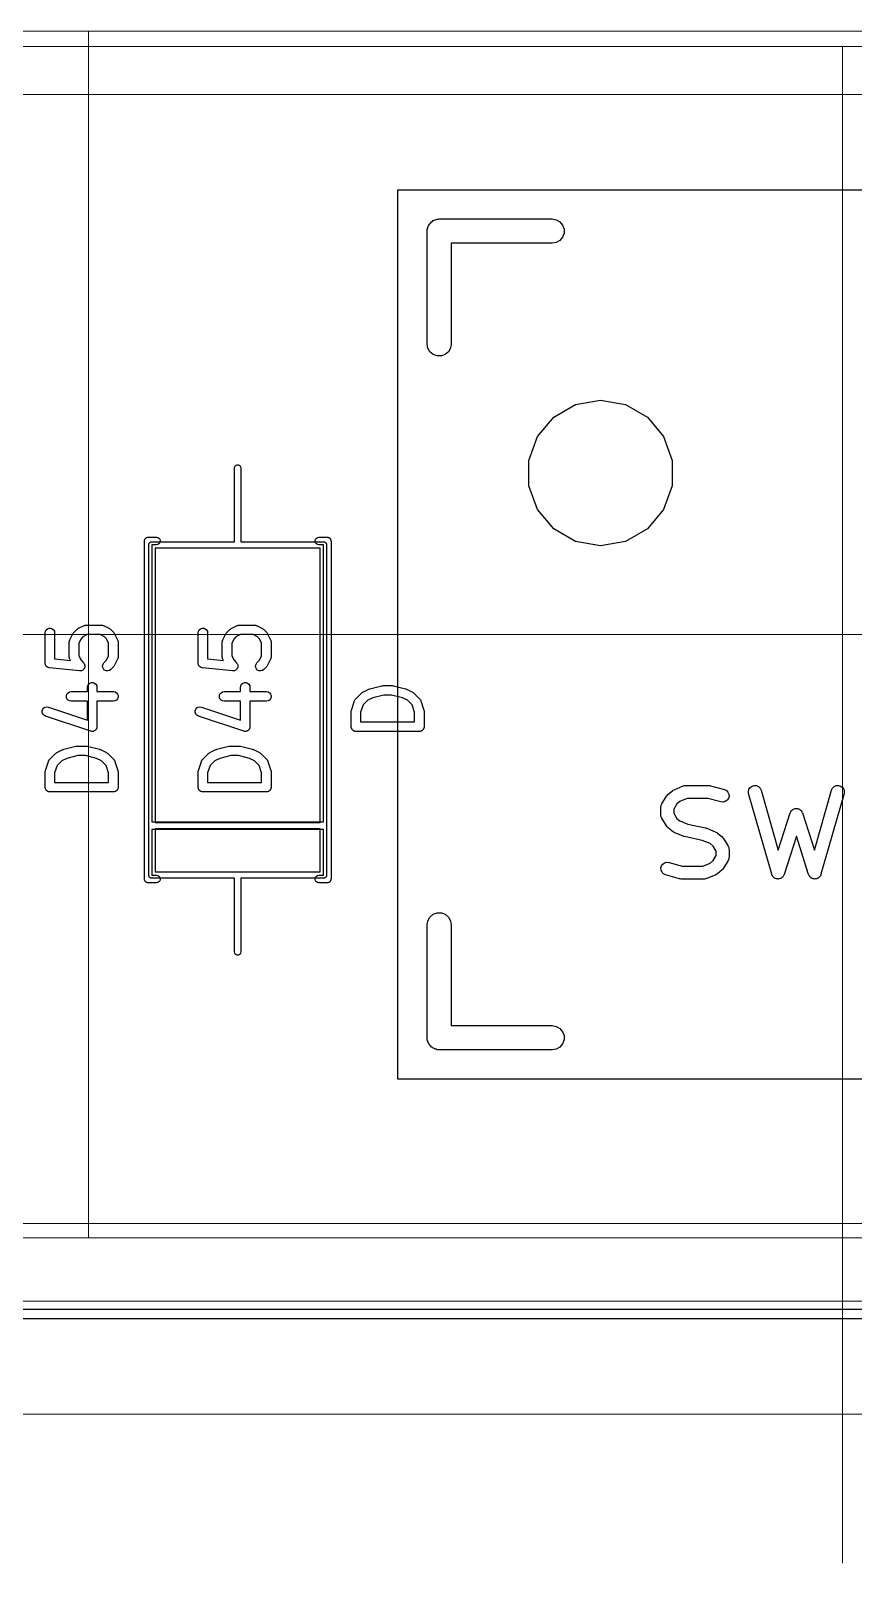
# Model space of a CAD drawing. Header units: millimetres. Extents: x 24 to 200, y 24 to 188.
# Drawn here: x 142.87 to 155.83, y 45.67 to 70.12 of the extents above; entities that cross this region are included whole.
import ezdxf

# ---------------------------------------------------------------- set-up
doc = ezdxf.new("R2010")
doc.units = ezdxf.units.MM
for name, color, linetype in [('1_PCB下', 5, 'Continuous'), ('2_Plate下', 3, 'Continuous'), ('3_SwitchPlate', 6, 'Continuous'), ('4_天板下', 40, 'Continuous'), ('5_左天板', 1, 'Continuous'), ('6_右天板', 230, 'Continuous'), ('7_PCBサンプル', 7, 'Continuous')]:
    doc.layers.add(name, color=color, linetype=linetype)
doc.layers.add('補助線', color=4, linetype='Continuous', lineweight=5, transparency=0.5)

# ---------------------------------------------------------------- blocks, each defined once
blk = doc.blocks.new('hhskb2-F.SilkS')
at = {"layer": '7_PCBサンプル'}
for p, q in [((136.104, -119.57), (136.11, -119.555)), ((136.11, -119.555), (136.121, -119.542)), ((136.121, -119.542), (136.129, -119.528)), ((136.129, -119.528), (136.142, -119.517)), ((136.142, -119.517), (136.153, -119.504)), ((136.153, -119.504), (136.167, -119.496)), ((136.167, -119.496), (136.18, -119.485)), ((136.18, -119.485), (136.195, -119.479)), ((136.195, -119.479), (136.21, -119.471)), ((136.21, -119.471), (136.226, -119.468)), ((136.226, -119.468), (136.242, -119.462)), ((136.242, -119.462), (136.259, -119.462)), ((136.259, -119.462), (136.275, -119.459)), ((136.275, -119.459), (138.053, -119.459)), ((138.053, -119.459), (138.118, -119.471)), ((138.118, -119.471), (138.175, -119.504)), ((138.175, -119.504), (138.218, -119.555)), ((138.218, -119.555), (138.241, -119.617)), ((136.084, -119.65), (136.087, -119.634)), ((136.084, -121.428), (136.084, -119.65)), ((136.087, -119.617), (136.093, -119.601)), ((136.087, -119.634), (136.087, -119.617)), ((136.093, -119.601), (136.096, -119.585)), ((136.096, -119.585), (136.104, -119.57)), ((138.175, -119.796), (138.118, -119.829)), ((138.218, -119.745), (138.175, -119.796)), ((138.241, -119.683), (138.218, -119.745)), ((138.241, -119.617), (138.241, -119.683)), ((138.053, -119.84), (136.465, -119.84)), ((136.465, -119.84), (136.465, -121.428)), ((138.118, -119.829), (138.053, -119.84)), ((136.096, -121.493), (136.084, -121.428)), ((136.129, -121.55), (136.096, -121.493)), ((136.454, -121.493), (136.421, -121.55)), ((136.465, -121.428), (136.454, -121.493)), ((136.18, -121.593), (136.129, -121.55)), ((136.242, -121.616), (136.18, -121.593)), ((136.308, -121.616), (136.242, -121.616)), ((136.37, -121.593), (136.308, -121.616)), ((136.421, -121.55), (136.37, -121.593)), ((138.077, -122.581), (138.423, -122.382)), ((138.423, -122.382), (138.815, -122.313)), ((138.815, -122.313), (139.207, -122.382)), ((139.207, -122.382), (139.553, -122.581)), ((137.821, -122.886), (138.077, -122.581)), ((139.553, -122.581), (139.809, -122.886)), ((137.685, -123.261), (137.821, -122.886)), ((139.809, -122.886), (139.945, -123.261)), ((137.685, -123.659), (137.685, -123.261)), ((139.945, -123.261), (139.945, -123.659)), ((137.821, -124.034), (137.685, -123.659)), ((139.945, -123.659), (139.809, -124.034)), ((138.077, -124.339), (137.821, -124.034)), ((139.809, -124.034), (139.553, -124.339)), ((138.423, -124.538), (138.077, -124.339)), ((139.553, -124.339), (139.207, -124.538)), ((131.63, -124.53), (131.631, -124.525)), ((131.63, -129.85), (131.63, -124.53)), ((131.631, -124.52), (131.633, -124.515)), ((131.631, -124.525), (131.631, -124.52)), ((131.633, -124.515), (131.634, -124.509)), ((131.634, -124.509), (131.636, -124.505)), ((131.636, -124.505), (131.638, -124.5)), ((131.638, -124.5), (131.641, -124.496)), ((131.641, -124.496), (131.644, -124.491)), ((131.644, -124.491), (131.648, -124.488)), ((131.648, -124.488), (131.651, -124.484)), ((131.651, -124.484), (131.656, -124.481)), ((131.656, -124.481), (131.66, -124.478)), ((131.66, -124.478), (131.665, -124.476)), ((131.665, -124.476), (131.669, -124.474)), ((131.669, -124.474), (131.675, -124.473)), ((131.675, -124.473), (131.68, -124.471)), ((131.68, -124.471), (131.685, -124.471)), ((131.685, -124.471), (131.69, -124.47)), ((131.69, -124.47), (131.82, -124.47)), ((131.82, -124.59), (131.75, -124.59)), ((131.75, -124.59), (131.75, -128.95)), ((131.82, -124.47), (131.841, -124.474)), ((131.841, -124.586), (131.82, -124.59)), ((131.841, -124.474), (131.859, -124.484)), ((131.859, -124.576), (131.841, -124.586)), ((131.859, -124.484), (131.872, -124.5)), ((131.872, -124.56), (131.859, -124.576)), ((131.872, -124.5), (131.879, -124.52)), ((131.879, -124.54), (131.872, -124.56)), ((131.879, -124.52), (131.879, -124.54)), ((134.321, -124.52), (134.328, -124.5)), ((134.321, -124.54), (134.321, -124.52)), ((134.328, -124.56), (134.321, -124.54)), ((134.328, -124.5), (134.341, -124.484)), ((134.341, -124.576), (134.328, -124.56)), ((134.341, -124.484), (134.359, -124.474)), ((134.359, -124.586), (134.341, -124.576)), ((134.359, -124.474), (134.38, -124.47)), ((134.38, -124.59), (134.359, -124.586)), ((134.38, -124.47), (134.51, -124.47)), ((134.45, -124.59), (134.38, -124.59)), ((134.45, -128.95), (134.45, -124.59)), ((134.51, -124.47), (134.515, -124.471)), ((134.515, -124.471), (134.52, -124.471)), ((134.52, -124.471), (134.525, -124.473)), ((134.525, -124.473), (134.531, -124.474)), ((134.531, -124.474), (134.535, -124.476)), ((134.535, -124.476), (134.54, -124.478)), ((134.54, -124.478), (134.544, -124.481)), ((134.544, -124.481), (134.549, -124.484)), ((134.549, -124.484), (134.552, -124.488)), ((134.552, -124.488), (134.556, -124.491)), ((134.556, -124.491), (134.559, -124.496)), ((134.559, -124.496), (134.562, -124.5)), ((134.562, -124.5), (134.564, -124.505)), ((134.564, -124.505), (134.566, -124.509)), ((134.566, -124.509), (134.567, -124.515)), ((134.567, -124.515), (134.569, -124.52)), ((134.569, -124.52), (134.569, -124.525)), ((134.569, -124.525), (134.57, -124.53)), ((134.57, -124.53), (134.57, -129.85)), ((138.815, -124.607), (138.423, -124.538)), ((139.207, -124.538), (138.815, -124.607)), ((130.085, -125.928), (130.105, -125.911)), ((130.105, -125.911), (130.129, -125.902)), ((130.129, -125.902), (130.155, -125.902)), ((130.155, -125.902), (130.18, -125.911)), ((130.18, -125.911), (130.2, -125.928)), ((130.566, -125.923), (130.575, -125.916)), ((130.575, -125.916), (130.585, -125.909)), ((130.585, -125.909), (130.68, -125.861)), ((130.68, -125.861), (130.684, -125.86)), ((130.684, -125.86), (130.688, -125.858)), ((130.688, -125.858), (130.697, -125.856)), ((130.697, -125.856), (130.705, -125.854)), ((130.705, -125.854), (130.71, -125.854)), ((130.71, -125.854), (130.714, -125.853)), ((130.714, -125.853), (130.952, -125.853)), ((130.952, -125.853), (130.956, -125.854)), ((130.956, -125.854), (130.96, -125.854)), ((130.96, -125.854), (130.969, -125.856)), ((130.969, -125.856), (130.978, -125.858)), ((130.978, -125.858), (130.981, -125.86)), ((130.981, -125.86), (130.985, -125.861)), ((130.985, -125.861), (131.081, -125.909)), ((131.081, -125.909), (131.09, -125.916)), ((131.09, -125.916), (131.1, -125.923)), ((130.067, -125.976), (130.072, -125.95)), ((130.067, -126.452), (130.067, -125.976)), ((130.072, -125.95), (130.085, -125.928)), ((130.2, -125.928), (130.213, -125.95)), ((130.213, -125.95), (130.217, -125.976)), ((130.217, -125.976), (130.217, -126.384)), ((130.448, -126.119), (130.449, -126.114)), ((130.448, -126.357), (130.448, -126.119)), ((130.449, -126.11), (130.451, -126.102)), ((130.449, -126.114), (130.449, -126.11)), ((130.451, -126.102), (130.453, -126.093)), ((130.453, -126.093), (130.455, -126.089)), ((130.455, -126.089), (130.456, -126.085)), ((130.456, -126.085), (130.504, -125.99)), ((130.504, -125.99), (130.511, -125.98)), ((130.511, -125.98), (130.518, -125.97)), ((130.518, -125.97), (130.566, -125.923)), ((130.633, -126.068), (130.598, -126.136)), ((130.598, -126.136), (130.598, -126.339)), ((130.663, -126.037), (130.633, -126.068)), ((130.732, -126.003), (130.663, -126.037)), ((130.934, -126.003), (130.732, -126.003)), ((131.003, -126.037), (130.934, -126.003)), ((131.033, -126.068), (131.003, -126.037)), ((131.067, -126.136), (131.033, -126.068)), ((131.067, -126.339), (131.067, -126.136)), ((131.1, -125.923), (131.148, -125.97)), ((131.148, -125.97), (131.155, -125.98)), ((131.155, -125.98), (131.162, -125.99)), ((131.162, -125.99), (131.209, -126.085)), ((131.209, -126.085), (131.211, -126.089)), ((131.211, -126.089), (131.213, -126.093)), ((131.213, -126.093), (131.214, -126.102)), ((131.214, -126.102), (131.217, -126.11)), ((131.217, -126.11), (131.217, -126.114)), ((131.217, -126.114), (131.217, -126.119)), ((131.217, -126.119), (131.217, -126.357)), ((130.217, -126.384), (130.466, -126.409)), ((130.449, -126.361), (130.448, -126.357)), ((130.449, -126.365), (130.449, -126.361)), ((130.451, -126.374), (130.449, -126.365)), ((130.453, -126.382), (130.451, -126.374)), ((130.455, -126.386), (130.453, -126.382)), ((130.456, -126.39), (130.455, -126.386)), ((130.466, -126.409), (130.456, -126.39)), ((130.598, -126.339), (130.633, -126.407)), ((131.033, -126.407), (131.067, -126.339)), ((131.209, -126.39), (131.162, -126.485)), ((131.211, -126.386), (131.209, -126.39)), ((131.213, -126.382), (131.211, -126.386)), ((131.214, -126.374), (131.213, -126.382)), ((131.217, -126.365), (131.214, -126.374)), ((131.217, -126.357), (131.217, -126.361)), ((131.217, -126.361), (131.217, -126.365)), ((130.068, -126.455), (130.067, -126.452)), ((130.068, -126.458), (130.068, -126.455)), ((130.07, -126.467), (130.068, -126.458)), ((130.072, -126.478), (130.07, -126.467)), ((130.073, -126.48), (130.072, -126.478)), ((130.074, -126.483), (130.073, -126.48)), ((130.08, -126.491), (130.074, -126.483)), ((130.085, -126.5), (130.08, -126.491)), ((130.087, -126.502), (130.085, -126.5)), ((130.089, -126.504), (130.087, -126.502)), ((130.097, -126.51), (130.089, -126.504)), ((130.105, -126.517), (130.097, -126.51)), ((130.108, -126.518), (130.105, -126.517)), ((130.11, -126.519), (130.108, -126.518)), ((130.12, -126.522), (130.11, -126.519)), ((130.129, -126.526), (130.12, -126.522)), ((130.132, -126.526), (130.129, -126.526)), ((130.135, -126.527), (130.132, -126.526)), ((130.611, -126.574), (130.135, -126.527)), ((130.612, -126.574), (130.611, -126.574)), ((130.624, -126.573), (130.612, -126.574)), ((130.612, -126.574), (130.612, -126.574)), ((130.637, -126.572), (130.624, -126.573)), ((130.633, -126.407), (130.672, -126.446)), ((130.638, -126.572), (130.637, -126.572)), ((130.649, -126.567), (130.638, -126.572)), ((130.638, -126.572), (130.638, -126.572)), ((130.661, -126.561), (130.649, -126.567)), ((130.662, -126.561), (130.661, -126.561)), ((130.661, -126.561), (130.661, -126.561)), ((130.67, -126.552), (130.662, -126.561)), ((130.679, -126.543), (130.67, -126.552)), ((130.672, -126.446), (130.672, -126.447)), ((130.672, -126.447), (130.672, -126.447)), ((130.672, -126.447), (130.679, -126.458)), ((130.679, -126.458), (130.687, -126.468)), ((130.68, -126.543), (130.679, -126.543)), ((130.685, -126.531), (130.68, -126.543)), ((130.68, -126.543), (130.68, -126.543)), ((130.691, -126.52), (130.685, -126.531)), ((130.687, -126.468), (130.687, -126.468)), ((130.687, -126.468), (130.687, -126.469)), ((130.687, -126.469), (130.69, -126.481)), ((130.69, -126.481), (130.693, -126.493)), ((130.692, -126.506), (130.691, -126.519)), ((130.691, -126.519), (130.691, -126.519)), ((130.691, -126.519), (130.691, -126.52)), ((130.693, -126.494), (130.692, -126.506)), ((130.693, -126.493), (130.693, -126.493)), ((130.693, -126.493), (130.693, -126.494)), ((130.972, -126.493), (130.979, -126.468)), ((130.975, -126.519), (130.972, -126.493)), ((130.986, -126.543), (130.975, -126.519)), ((130.979, -126.468), (130.994, -126.446)), ((131.004, -126.561), (130.986, -126.543)), ((130.994, -126.446), (131.033, -126.407)), ((131.028, -126.572), (131.004, -126.561)), ((131.054, -126.574), (131.028, -126.572)), ((131.079, -126.567), (131.054, -126.574)), ((131.1, -126.553), (131.079, -126.567)), ((131.148, -126.505), (131.1, -126.553)), ((131.155, -126.495), (131.148, -126.505)), ((131.162, -126.485), (131.155, -126.495)), ((130.734, -126.833), (130.739, -126.807)), ((130.734, -126.901), (130.734, -126.833)), ((130.739, -126.807), (130.752, -126.785)), ((130.752, -126.785), (130.772, -126.768)), ((130.772, -126.768), (130.796, -126.759)), ((130.796, -126.759), (130.822, -126.759)), ((130.822, -126.759), (130.847, -126.768)), ((130.847, -126.768), (130.867, -126.785)), ((130.867, -126.785), (130.88, -126.807)), ((130.88, -126.807), (130.884, -126.833)), ((130.884, -126.833), (130.884, -126.901)), ((130.067, -127.144), (130.093, -127.139)), ((130.093, -127.139), (130.118, -127.143)), ((130.402, -126.963), (130.411, -126.938)), ((130.402, -126.989), (130.402, -126.963)), ((130.411, -127.013), (130.402, -126.989)), ((130.411, -126.938), (130.428, -126.918)), ((130.428, -127.033), (130.411, -127.013)), ((130.428, -126.918), (130.45, -126.905)), ((130.45, -127.046), (130.428, -127.033)), ((130.45, -126.905), (130.476, -126.901)), ((130.476, -127.051), (130.45, -127.046)), ((130.476, -126.901), (130.734, -126.901)), ((130.734, -127.051), (130.476, -127.051)), ((130.734, -127.348), (130.734, -127.051)), ((130.884, -126.901), (131.142, -126.901)), ((131.142, -127.051), (130.884, -127.051)), ((130.884, -127.051), (130.884, -127.452)), ((131.142, -126.901), (131.168, -126.905)), ((131.168, -127.046), (131.142, -127.051)), ((131.168, -126.905), (131.191, -126.918)), ((131.191, -127.033), (131.168, -127.046)), ((131.191, -126.918), (131.207, -126.938)), ((131.207, -127.013), (131.191, -127.033)), ((131.207, -126.938), (131.216, -126.963)), ((131.216, -126.989), (131.207, -127.013)), ((131.216, -126.963), (131.216, -126.989)), ((130.021, -127.203), (130.029, -127.178)), ((130.021, -127.229), (130.021, -127.203)), ((130.031, -127.253), (130.021, -127.229)), ((130.029, -127.178), (130.045, -127.158)), ((130.048, -127.273), (130.031, -127.253)), ((130.045, -127.158), (130.067, -127.144)), ((130.071, -127.285), (130.048, -127.273)), ((130.785, -127.523), (130.071, -127.285)), ((130.118, -127.143), (130.734, -127.348)), ((130.791, -127.524), (130.785, -127.523)), ((130.796, -127.526), (130.791, -127.524)), ((130.804, -127.526), (130.796, -127.526)), ((130.811, -127.527), (130.804, -127.526)), ((130.817, -127.526), (130.811, -127.527)), ((130.822, -127.526), (130.817, -127.526)), ((130.829, -127.523), (130.822, -127.526)), ((130.837, -127.522), (130.829, -127.523)), ((130.841, -127.519), (130.837, -127.522)), ((130.847, -127.517), (130.841, -127.519)), ((130.852, -127.512), (130.847, -127.517)), ((130.859, -127.508), (130.852, -127.512)), ((130.862, -127.504), (130.859, -127.508)), ((130.867, -127.5), (130.862, -127.504)), ((130.87, -127.494), (130.867, -127.5)), ((130.875, -127.488), (130.87, -127.494)), ((130.877, -127.482), (130.875, -127.488)), ((130.88, -127.478), (130.877, -127.482)), ((130.881, -127.47), (130.88, -127.478)), ((130.883, -127.463), (130.881, -127.47)), ((130.884, -127.452), (130.883, -127.457)), ((130.883, -127.457), (130.883, -127.463)), ((130.232, -127.875), (130.242, -127.868)), ((130.242, -127.868), (130.252, -127.861)), ((130.252, -127.861), (130.347, -127.813)), ((130.347, -127.813), (130.355, -127.811)), ((130.355, -127.811), (130.362, -127.808)), ((130.362, -127.808), (130.553, -127.76)), ((130.553, -127.76), (130.562, -127.759)), ((130.562, -127.759), (130.571, -127.758)), ((130.571, -127.758), (130.714, -127.758)), ((130.714, -127.758), (130.723, -127.759)), ((130.723, -127.759), (130.732, -127.76)), ((130.732, -127.76), (130.922, -127.808)), ((130.922, -127.808), (130.93, -127.811)), ((130.93, -127.811), (130.938, -127.813)), ((130.938, -127.813), (131.033, -127.861)), ((131.033, -127.861), (131.043, -127.868)), ((131.043, -127.868), (131.053, -127.875)), ((130.071, -128.142), (130.119, -128)), ((130.119, -128), (130.121, -127.996)), ((130.121, -127.996), (130.122, -127.992)), ((130.122, -127.992), (130.127, -127.984)), ((130.127, -127.984), (130.131, -127.977)), ((130.131, -127.977), (130.134, -127.974)), ((130.134, -127.974), (130.137, -127.97)), ((130.137, -127.97), (130.232, -127.875)), ((130.256, -128.064), (130.217, -128.178)), ((130.33, -127.99), (130.256, -128.064)), ((130.407, -127.951), (130.33, -127.99)), ((130.58, -127.908), (130.407, -127.951)), ((130.705, -127.908), (130.58, -127.908)), ((130.878, -127.951), (130.705, -127.908)), ((130.955, -127.99), (130.878, -127.951)), ((131.029, -128.064), (130.955, -127.99)), ((131.067, -128.178), (131.029, -128.064)), ((131.053, -127.875), (131.148, -127.97)), ((131.148, -127.97), (131.15, -127.974)), ((131.15, -127.974), (131.154, -127.977)), ((131.154, -127.977), (131.158, -127.984)), ((131.158, -127.984), (131.163, -127.992)), ((131.163, -127.992), (131.164, -127.996)), ((131.164, -127.996), (131.166, -128)), ((131.166, -128), (131.214, -128.142)), ((130.067, -128.166), (130.069, -128.154)), ((130.067, -128.404), (130.067, -128.166)), ((130.069, -128.154), (130.071, -128.142)), ((130.217, -128.178), (130.217, -128.329)), ((130.217, -128.329), (131.067, -128.329)), ((131.067, -128.329), (131.067, -128.178)), ((131.214, -128.142), (131.215, -128.154)), ((131.215, -128.154), (131.217, -128.166)), ((131.217, -128.166), (131.217, -128.404)), ((130.069, -128.411), (130.067, -128.404)), ((130.069, -128.417), (130.069, -128.411)), ((130.071, -128.423), (130.069, -128.417)), ((130.072, -128.43), (130.071, -128.423)), ((130.075, -128.436), (130.072, -128.43)), ((130.077, -128.442), (130.075, -128.436)), ((130.082, -128.447), (130.077, -128.442)), ((130.085, -128.452), (130.082, -128.447)), ((130.09, -128.457), (130.085, -128.452)), ((130.094, -128.462), (130.09, -128.457)), ((130.1, -128.465), (130.094, -128.462)), ((130.105, -128.469), (130.1, -128.465)), ((130.111, -128.471), (130.105, -128.469)), ((130.117, -128.475), (130.111, -128.471)), ((130.123, -128.476), (130.117, -128.475)), ((130.129, -128.478), (130.123, -128.476)), ((130.136, -128.478), (130.129, -128.478)), ((130.142, -128.479), (130.136, -128.478)), ((131.142, -128.479), (130.142, -128.479)), ((131.149, -128.478), (131.142, -128.479)), ((131.155, -128.478), (131.149, -128.478)), ((131.162, -128.476), (131.155, -128.478)), ((131.168, -128.475), (131.162, -128.476)), ((131.174, -128.471), (131.168, -128.475)), ((131.18, -128.469), (131.174, -128.471)), ((131.185, -128.465), (131.18, -128.469)), ((131.191, -128.462), (131.185, -128.465)), ((131.195, -128.457), (131.191, -128.462)), ((131.2, -128.452), (131.195, -128.457)), ((131.203, -128.447), (131.2, -128.452)), ((131.207, -128.442), (131.203, -128.447)), ((131.21, -128.436), (131.207, -128.442)), ((131.213, -128.43), (131.21, -128.436)), ((131.214, -128.423), (131.213, -128.43)), ((131.216, -128.417), (131.214, -128.423)), ((131.217, -128.404), (131.216, -128.411)), ((131.216, -128.411), (131.216, -128.417)), ((139.78, -128.669), (139.853, -128.548)), ((139.853, -128.548), (139.864, -128.535)), ((139.864, -128.535), (139.875, -128.522)), ((139.875, -128.522), (139.947, -128.462)), ((139.947, -128.462), (139.961, -128.454)), ((139.961, -128.454), (139.973, -128.446)), ((139.973, -128.446), (140.118, -128.386)), ((140.178, -128.581), (140.066, -128.628)), ((140.118, -128.386), (140.121, -128.385)), ((140.121, -128.385), (140.123, -128.384)), ((140.123, -128.384), (140.138, -128.381)), ((140.138, -128.381), (140.153, -128.378)), ((140.153, -128.378), (140.155, -128.378)), ((140.155, -128.378), (140.158, -128.378)), ((140.158, -128.378), (140.52, -128.378)), ((140.507, -128.581), (140.178, -128.581)), ((140.711, -128.638), (140.507, -128.581)), ((140.52, -128.378), (140.534, -128.38)), ((140.534, -128.38), (140.548, -128.382)), ((140.548, -128.382), (140.765, -128.442)), ((140.765, -128.442), (140.797, -128.457)), ((140.797, -128.457), (140.822, -128.482)), ((140.83, -128.584), (140.809, -128.612)), ((140.822, -128.482), (140.837, -128.515)), ((140.839, -128.55), (140.83, -128.584)), ((140.837, -128.515), (140.839, -128.55)), ((141.145, -128.472), (141.153, -128.438)), ((141.148, -128.507), (141.145, -128.472)), ((141.511, -129.777), (141.148, -128.507)), ((141.153, -128.438), (141.173, -128.409)), ((141.173, -128.409), (141.202, -128.388)), ((141.202, -128.388), (141.236, -128.378)), ((141.236, -128.378), (141.271, -128.381)), ((141.271, -128.381), (141.303, -128.395)), ((141.303, -128.395), (141.328, -128.42)), ((141.328, -128.42), (141.344, -128.452)), ((141.344, -128.452), (141.615, -129.399)), ((142.184, -129.399), (142.455, -128.452)), ((142.65, -128.507), (142.287, -129.777)), ((142.455, -128.452), (142.47, -128.42)), ((142.47, -128.42), (142.496, -128.395)), ((142.496, -128.395), (142.528, -128.381)), ((142.528, -128.381), (142.563, -128.378)), ((142.563, -128.378), (142.597, -128.388)), ((142.597, -128.388), (142.625, -128.409)), ((142.625, -128.409), (142.645, -128.438)), ((142.645, -128.438), (142.654, -128.472)), ((142.654, -128.472), (142.65, -128.507)), ((139.766, -128.721), (139.767, -128.712)), ((139.766, -128.842), (139.766, -128.721)), ((139.767, -128.852), (139.766, -128.842)), ((139.767, -128.712), (139.768, -128.702)), ((139.768, -128.702), (139.77, -128.695)), ((139.77, -128.695), (139.772, -128.687)), ((139.772, -128.687), (139.777, -128.678)), ((139.777, -128.678), (139.78, -128.669)), ((140.018, -128.668), (139.969, -128.75)), ((139.969, -128.75), (139.969, -128.814)), ((139.969, -128.814), (140.018, -128.896)), ((140.066, -128.628), (140.018, -128.668)), ((140.746, -128.641), (140.711, -128.638)), ((140.78, -128.632), (140.746, -128.641)), ((140.809, -128.612), (140.78, -128.632)), ((141.615, -129.399), (141.803, -128.811)), ((141.803, -128.811), (141.804, -128.808)), ((141.804, -128.808), (141.805, -128.804)), ((141.805, -128.804), (141.813, -128.792)), ((141.813, -128.792), (141.819, -128.78)), ((141.819, -128.78), (141.822, -128.777)), ((141.822, -128.777), (141.824, -128.774)), ((141.824, -128.774), (141.835, -128.766)), ((141.835, -128.766), (141.845, -128.756)), ((141.845, -128.756), (141.849, -128.755)), ((141.849, -128.755), (141.852, -128.752)), ((141.852, -128.752), (141.865, -128.748)), ((141.865, -128.748), (141.878, -128.743)), ((141.878, -128.743), (141.882, -128.743)), ((141.882, -128.743), (141.886, -128.742)), ((141.886, -128.742), (141.899, -128.742)), ((141.899, -128.742), (141.913, -128.742)), ((141.913, -128.742), (141.917, -128.743)), ((141.917, -128.743), (141.921, -128.743)), ((141.921, -128.743), (141.934, -128.748)), ((141.934, -128.748), (141.947, -128.752)), ((141.947, -128.752), (141.95, -128.755)), ((141.95, -128.755), (141.954, -128.756)), ((141.954, -128.756), (141.964, -128.766)), ((141.964, -128.766), (141.974, -128.774)), ((141.974, -128.774), (141.977, -128.777)), ((141.977, -128.777), (141.98, -128.78)), ((141.98, -128.78), (141.986, -128.792)), ((141.986, -128.792), (141.993, -128.804)), ((141.993, -128.804), (141.994, -128.808)), ((141.994, -128.808), (141.996, -128.811)), ((141.996, -128.811), (142.184, -129.399)), ((131.75, -128.95), (134.45, -128.95)), ((134.45, -129.07), (131.75, -129.07)), ((131.75, -129.07), (131.75, -129.79)), ((134.45, -129.79), (134.45, -129.07)), ((139.768, -128.862), (139.767, -128.852)), ((139.77, -128.869), (139.768, -128.862)), ((139.772, -128.877), (139.77, -128.869)), ((139.777, -128.886), (139.772, -128.877)), ((139.78, -128.895), (139.777, -128.886)), ((139.853, -129.016), (139.78, -128.895)), ((139.864, -129.028), (139.853, -129.016)), ((139.875, -129.041), (139.864, -129.028)), ((139.947, -129.102), (139.875, -129.041)), ((140.018, -128.896), (140.066, -128.936)), ((140.066, -128.936), (140.188, -128.987)), ((140.188, -128.987), (140.469, -129.045)), ((140.469, -129.045), (140.478, -129.049)), ((140.478, -129.049), (140.487, -129.051)), ((140.487, -129.051), (140.632, -129.111)), ((139.961, -129.109), (139.947, -129.102)), ((139.973, -129.118), (139.961, -129.109)), ((140.118, -129.178), (139.973, -129.118)), ((140.128, -129.18), (140.118, -129.178)), ((140.137, -129.184), (140.128, -129.18)), ((140.418, -129.242), (140.137, -129.184)), ((140.54, -129.293), (140.418, -129.242)), ((140.587, -129.333), (140.54, -129.293)), ((140.637, -129.415), (140.587, -129.333)), ((140.632, -129.111), (140.645, -129.12)), ((140.645, -129.12), (140.658, -129.127)), ((140.658, -129.127), (140.731, -129.188)), ((140.731, -129.188), (140.742, -129.201)), ((140.742, -129.201), (140.753, -129.213)), ((140.753, -129.213), (140.825, -129.334)), ((140.825, -129.334), (140.829, -129.343)), ((141.899, -129.176), (141.706, -129.78)), ((142.093, -129.78), (141.899, -129.176)), ((140.54, -129.601), (140.587, -129.562)), ((140.587, -129.562), (140.637, -129.479)), ((140.637, -129.479), (140.637, -129.415)), ((140.825, -129.56), (140.753, -129.681)), ((140.829, -129.551), (140.825, -129.56)), ((140.829, -129.343), (140.834, -129.352)), ((140.834, -129.542), (140.829, -129.551)), ((140.834, -129.352), (140.835, -129.36)), ((140.835, -129.534), (140.834, -129.542)), ((140.835, -129.36), (140.838, -129.367)), ((140.838, -129.527), (140.835, -129.534)), ((140.838, -129.367), (140.838, -129.377)), ((140.838, -129.377), (140.84, -129.387)), ((140.84, -129.508), (140.838, -129.517)), ((140.838, -129.517), (140.838, -129.527)), ((140.84, -129.387), (140.84, -129.508)), ((131.75, -129.79), (131.82, -129.79)), ((131.82, -129.79), (131.841, -129.794)), ((131.841, -129.794), (131.859, -129.804)), ((131.859, -129.804), (131.872, -129.82)), ((131.872, -129.82), (131.879, -129.84)), ((134.321, -129.84), (134.328, -129.82)), ((134.328, -129.82), (134.341, -129.804)), ((134.341, -129.804), (134.359, -129.794)), ((134.359, -129.794), (134.38, -129.79)), ((134.38, -129.79), (134.45, -129.79)), ((139.766, -129.679), (139.776, -129.645)), ((139.769, -129.714), (139.766, -129.679)), ((139.784, -129.747), (139.769, -129.714)), ((139.776, -129.645), (139.796, -129.617)), ((139.808, -129.772), (139.784, -129.747)), ((139.796, -129.617), (139.825, -129.597)), ((139.84, -129.787), (139.808, -129.772)), ((139.825, -129.597), (139.859, -129.588)), ((140.058, -129.847), (139.84, -129.787)), ((139.859, -129.588), (139.894, -129.591)), ((139.894, -129.591), (140.099, -129.648)), ((140.099, -129.648), (140.428, -129.648)), ((140.428, -129.648), (140.54, -129.601)), ((140.632, -129.783), (140.487, -129.843)), ((140.645, -129.775), (140.632, -129.783)), ((140.658, -129.767), (140.645, -129.775)), ((140.731, -129.707), (140.658, -129.767)), ((140.742, -129.694), (140.731, -129.707)), ((140.753, -129.681), (140.742, -129.694)), ((141.514, -129.783), (141.511, -129.777)), ((141.515, -129.788), (141.514, -129.783)), ((141.521, -129.798), (141.515, -129.788)), ((141.527, -129.809), (141.521, -129.798)), ((141.531, -129.813), (141.527, -129.809)), ((141.534, -129.818), (141.531, -129.813)), ((141.543, -129.825), (141.534, -129.818)), ((141.552, -129.834), (141.543, -129.825)), ((141.672, -129.827), (141.663, -129.835)), ((141.682, -129.82), (141.672, -129.827)), ((141.685, -129.816), (141.682, -129.82)), ((141.689, -129.812), (141.685, -129.816)), ((141.695, -129.801), (141.689, -129.812)), ((141.702, -129.791), (141.695, -129.801)), ((141.703, -129.785), (141.702, -129.791)), ((141.706, -129.78), (141.703, -129.785)), ((142.095, -129.785), (142.093, -129.78)), ((142.097, -129.791), (142.095, -129.785)), ((142.104, -129.801), (142.097, -129.791)), ((142.109, -129.812), (142.104, -129.801)), ((142.113, -129.816), (142.109, -129.812)), ((142.117, -129.82), (142.113, -129.816)), ((142.126, -129.827), (142.117, -129.82)), ((142.135, -129.835), (142.126, -129.827)), ((142.255, -129.825), (142.246, -129.834)), ((142.265, -129.818), (142.255, -129.825)), ((142.268, -129.813), (142.265, -129.818)), ((142.272, -129.809), (142.268, -129.813)), ((142.277, -129.798), (142.272, -129.809)), ((142.284, -129.788), (142.277, -129.798)), ((142.285, -129.783), (142.284, -129.788)), ((142.287, -129.777), (142.285, -129.783)), ((131.631, -129.855), (131.63, -129.85)), ((131.631, -129.86), (131.631, -129.855)), ((131.633, -129.865), (131.631, -129.86)), ((131.634, -129.871), (131.633, -129.865)), ((131.636, -129.875), (131.634, -129.871)), ((131.638, -129.88), (131.636, -129.875)), ((131.641, -129.884), (131.638, -129.88)), ((131.644, -129.889), (131.641, -129.884)), ((131.648, -129.892), (131.644, -129.889)), ((131.651, -129.896), (131.648, -129.892)), ((131.656, -129.899), (131.651, -129.896)), ((131.66, -129.902), (131.656, -129.899)), ((131.665, -129.904), (131.66, -129.902)), ((131.669, -129.906), (131.665, -129.904)), ((131.675, -129.907), (131.669, -129.906)), ((131.68, -129.909), (131.675, -129.907)), ((131.685, -129.909), (131.68, -129.909)), ((131.69, -129.91), (131.685, -129.909)), ((131.82, -129.91), (131.69, -129.91)), ((131.841, -129.906), (131.82, -129.91)), ((131.859, -129.896), (131.841, -129.906)), ((131.872, -129.88), (131.859, -129.896)), ((131.879, -129.86), (131.872, -129.88)), ((131.879, -129.84), (131.879, -129.86)), ((134.321, -129.86), (134.321, -129.84)), ((134.328, -129.88), (134.321, -129.86)), ((134.341, -129.896), (134.328, -129.88)), ((134.359, -129.906), (134.341, -129.896)), ((134.38, -129.91), (134.359, -129.906)), ((134.51, -129.91), (134.38, -129.91)), ((134.515, -129.909), (134.51, -129.91)), ((134.52, -129.909), (134.515, -129.909)), ((134.525, -129.907), (134.52, -129.909)), ((134.531, -129.906), (134.525, -129.907)), ((134.535, -129.904), (134.531, -129.906)), ((134.54, -129.902), (134.535, -129.904)), ((134.544, -129.899), (134.54, -129.902)), ((134.549, -129.896), (134.544, -129.899)), ((134.552, -129.892), (134.549, -129.896)), ((134.556, -129.889), (134.552, -129.892)), ((134.559, -129.884), (134.556, -129.889)), ((134.562, -129.88), (134.559, -129.884)), ((134.564, -129.875), (134.562, -129.88)), ((134.566, -129.871), (134.564, -129.875)), ((134.567, -129.865), (134.566, -129.871)), ((134.569, -129.86), (134.567, -129.865)), ((134.57, -129.85), (134.569, -129.855)), ((134.569, -129.855), (134.569, -129.86)), ((140.071, -129.849), (140.058, -129.847)), ((140.085, -129.851), (140.071, -129.849)), ((140.448, -129.851), (140.085, -129.851)), ((140.45, -129.851), (140.448, -129.851)), ((140.453, -129.851), (140.45, -129.851)), ((140.467, -129.848), (140.453, -129.851)), ((140.483, -129.845), (140.467, -129.848)), ((140.485, -129.844), (140.483, -129.845)), ((140.487, -129.843), (140.485, -129.844)), ((141.557, -129.836), (141.552, -129.834)), ((141.562, -129.839), (141.557, -129.836)), ((141.573, -129.843), (141.562, -129.839)), ((141.584, -129.848), (141.573, -129.843)), ((141.59, -129.848), (141.584, -129.848)), ((141.595, -129.85), (141.59, -129.848)), ((141.607, -129.85), (141.595, -129.85)), ((141.62, -129.851), (141.607, -129.85)), ((141.625, -129.849), (141.62, -129.851)), ((141.631, -129.849), (141.625, -129.849)), ((141.642, -129.844), (141.631, -129.849)), ((141.653, -129.841), (141.642, -129.844)), ((141.658, -129.838), (141.653, -129.841)), ((141.663, -129.835), (141.658, -129.838)), ((142.141, -129.838), (142.135, -129.835)), ((142.145, -129.841), (142.141, -129.838)), ((142.157, -129.844), (142.145, -129.841)), ((142.168, -129.849), (142.157, -129.844)), ((142.174, -129.849), (142.168, -129.849)), ((142.179, -129.851), (142.174, -129.849)), ((142.191, -129.85), (142.179, -129.851)), ((142.203, -129.85), (142.191, -129.85)), ((142.209, -129.848), (142.203, -129.85)), ((142.214, -129.848), (142.209, -129.848)), ((142.225, -129.843), (142.214, -129.848)), ((142.237, -129.839), (142.225, -129.843)), ((142.241, -129.836), (142.237, -129.839)), ((142.246, -129.834), (142.241, -129.836)), ((136.084, -130.572), (136.096, -130.507)), ((136.096, -130.507), (136.129, -130.45)), ((136.129, -130.45), (136.18, -130.407)), ((136.18, -130.407), (136.242, -130.384)), ((136.242, -130.384), (136.308, -130.384)), ((136.308, -130.384), (136.37, -130.407)), ((136.37, -130.407), (136.421, -130.45)), ((136.421, -130.45), (136.454, -130.507)), ((136.454, -130.507), (136.465, -130.572)), ((136.084, -132.35), (136.084, -130.572)), ((136.465, -130.572), (136.465, -132.159)), ((136.465, -132.159), (138.053, -132.159)), ((138.053, -132.159), (138.118, -132.171)), ((138.118, -132.171), (138.175, -132.204)), ((138.175, -132.204), (138.218, -132.255)), ((138.218, -132.255), (138.241, -132.317)), ((136.087, -132.366), (136.084, -132.35)), ((136.087, -132.383), (136.087, -132.366)), ((136.093, -132.399), (136.087, -132.383)), ((136.096, -132.415), (136.093, -132.399)), ((136.104, -132.43), (136.096, -132.415)), ((136.11, -132.445), (136.104, -132.43)), ((136.121, -132.458), (136.11, -132.445)), ((136.129, -132.472), (136.121, -132.458)), ((136.142, -132.483), (136.129, -132.472)), ((136.153, -132.496), (136.142, -132.483)), ((136.167, -132.504), (136.153, -132.496)), ((136.18, -132.515), (136.167, -132.504)), ((136.195, -132.521), (136.18, -132.515)), ((138.175, -132.496), (138.118, -132.529)), ((138.218, -132.445), (138.175, -132.496)), ((138.241, -132.383), (138.218, -132.445)), ((138.241, -132.317), (138.241, -132.383)), ((136.21, -132.529), (136.195, -132.521)), ((136.226, -132.532), (136.21, -132.529)), ((136.242, -132.538), (136.226, -132.532)), ((136.259, -132.538), (136.242, -132.538)), ((136.275, -132.54), (136.259, -132.538)), ((138.053, -132.54), (136.275, -132.54)), ((138.118, -132.529), (138.053, -132.54))]:
    blk.add_line(p, q, dxfattribs=at)
blk = doc.blocks.new('hhskb2-Edge.Cuts')
at = {"layer": '7_PCBサンプル'}
for p, q in [((36.975, -136.625), (156.025, -136.625)), ((156.1, -136.775), (36.9, -136.775))]:
    blk.add_line(p, q, dxfattribs=at)
blk = doc.blocks.new('hhskb2-F.Fab')
at = {"layer": '7_PCBサンプル'}
for p, q in [((133.05, -123.38), (133.053, -123.363)), ((133.05, -124.54), (133.05, -123.38)), ((133.053, -123.363), (133.062, -123.348)), ((133.062, -123.348), (133.075, -123.337)), ((133.075, -123.337), (133.091, -123.331)), ((133.091, -123.331), (133.109, -123.331)), ((133.109, -123.331), (133.125, -123.337)), ((133.125, -123.337), (133.138, -123.348)), ((133.138, -123.348), (133.147, -123.363)), ((133.147, -123.363), (133.15, -123.38)), ((133.15, -123.38), (133.15, -124.54)), ((131.7, -124.59), (131.701, -124.586)), ((131.7, -129.79), (131.7, -124.59)), ((131.701, -124.581), (131.702, -124.577)), ((131.701, -124.586), (131.701, -124.581)), ((131.702, -124.577), (131.703, -124.573)), ((131.703, -124.573), (131.705, -124.569)), ((131.705, -124.569), (131.707, -124.565)), ((131.707, -124.565), (131.71, -124.562)), ((131.71, -124.562), (131.712, -124.558)), ((131.712, -124.558), (131.715, -124.555)), ((131.715, -124.555), (131.718, -124.552)), ((131.718, -124.552), (131.722, -124.55)), ((131.722, -124.55), (131.725, -124.547)), ((131.725, -124.547), (131.729, -124.545)), ((131.729, -124.545), (131.733, -124.543)), ((131.733, -124.543), (131.737, -124.542)), ((131.737, -124.542), (131.741, -124.541)), ((131.741, -124.541), (131.746, -124.541)), ((131.746, -124.541), (131.75, -124.54)), ((131.75, -124.54), (133.05, -124.54)), ((131.8, -124.64), (131.8, -128.96)), ((134.4, -124.64), (131.8, -124.64)), ((133.15, -124.54), (134.45, -124.54)), ((134.4, -128.96), (134.4, -124.64)), ((134.45, -124.54), (134.454, -124.541)), ((134.454, -124.541), (134.459, -124.541)), ((134.459, -124.541), (134.463, -124.542)), ((134.463, -124.542), (134.467, -124.543)), ((134.467, -124.543), (134.471, -124.545)), ((134.471, -124.545), (134.475, -124.547)), ((134.475, -124.547), (134.478, -124.55)), ((134.478, -124.55), (134.482, -124.552)), ((134.482, -124.552), (134.485, -124.555)), ((134.485, -124.555), (134.488, -124.558)), ((134.488, -124.558), (134.49, -124.562)), ((134.49, -124.562), (134.493, -124.565)), ((134.493, -124.565), (134.495, -124.569)), ((134.495, -124.569), (134.497, -124.573)), ((134.497, -124.573), (134.498, -124.577)), ((134.498, -124.577), (134.499, -124.581)), ((134.499, -124.581), (134.499, -124.586)), ((134.499, -124.586), (134.5, -124.59)), ((134.5, -124.59), (134.5, -129.79)), ((132.495, -125.928), (132.515, -125.911)), ((132.515, -125.911), (132.539, -125.902)), ((132.539, -125.902), (132.565, -125.902)), ((132.565, -125.902), (132.59, -125.911)), ((132.59, -125.911), (132.61, -125.928)), ((132.976, -125.923), (132.985, -125.916)), ((132.985, -125.916), (132.995, -125.909)), ((132.995, -125.909), (133.09, -125.861)), ((133.09, -125.861), (133.094, -125.86)), ((133.094, -125.86), (133.098, -125.858)), ((133.098, -125.858), (133.107, -125.856)), ((133.107, -125.856), (133.115, -125.854)), ((133.115, -125.854), (133.12, -125.854)), ((133.12, -125.854), (133.124, -125.853)), ((133.124, -125.853), (133.362, -125.853)), ((133.362, -125.853), (133.366, -125.854)), ((133.366, -125.854), (133.37, -125.854)), ((133.37, -125.854), (133.379, -125.856)), ((133.379, -125.856), (133.388, -125.858)), ((133.388, -125.858), (133.391, -125.86)), ((133.391, -125.86), (133.395, -125.861)), ((133.395, -125.861), (133.491, -125.909)), ((133.491, -125.909), (133.5, -125.916)), ((133.5, -125.916), (133.51, -125.923)), ((132.477, -125.976), (132.482, -125.95)), ((132.477, -126.452), (132.477, -125.976)), ((132.482, -125.95), (132.495, -125.928)), ((132.61, -125.928), (132.623, -125.95)), ((132.623, -125.95), (132.627, -125.976)), ((132.627, -125.976), (132.627, -126.384)), ((132.858, -126.119), (132.859, -126.114)), ((132.858, -126.357), (132.858, -126.119)), ((132.859, -126.11), (132.861, -126.102)), ((132.859, -126.114), (132.859, -126.11)), ((132.861, -126.102), (132.863, -126.093)), ((132.863, -126.093), (132.865, -126.089)), ((132.865, -126.089), (132.866, -126.085)), ((132.866, -126.085), (132.914, -125.99)), ((132.914, -125.99), (132.921, -125.98)), ((132.921, -125.98), (132.928, -125.97)), ((132.928, -125.97), (132.976, -125.923)), ((133.043, -126.068), (133.008, -126.136)), ((133.008, -126.136), (133.008, -126.339)), ((133.073, -126.037), (133.043, -126.068)), ((133.142, -126.003), (133.073, -126.037)), ((133.344, -126.003), (133.142, -126.003)), ((133.413, -126.037), (133.344, -126.003)), ((133.443, -126.068), (133.413, -126.037)), ((133.477, -126.136), (133.443, -126.068)), ((133.477, -126.339), (133.477, -126.136)), ((133.51, -125.923), (133.558, -125.97)), ((133.558, -125.97), (133.565, -125.98)), ((133.565, -125.98), (133.572, -125.99)), ((133.572, -125.99), (133.619, -126.085)), ((133.619, -126.085), (133.621, -126.089)), ((133.621, -126.089), (133.623, -126.093)), ((133.623, -126.093), (133.624, -126.102)), ((133.624, -126.102), (133.627, -126.11)), ((133.627, -126.11), (133.627, -126.114)), ((133.627, -126.114), (133.627, -126.119)), ((133.627, -126.119), (133.627, -126.357)), ((132.627, -126.384), (132.876, -126.409)), ((132.859, -126.361), (132.858, -126.357)), ((132.859, -126.365), (132.859, -126.361)), ((132.861, -126.374), (132.859, -126.365)), ((132.863, -126.382), (132.861, -126.374)), ((132.865, -126.386), (132.863, -126.382)), ((132.866, -126.39), (132.865, -126.386)), ((132.876, -126.409), (132.866, -126.39)), ((133.008, -126.339), (133.043, -126.407)), ((133.443, -126.407), (133.477, -126.339)), ((133.619, -126.39), (133.572, -126.485)), ((133.621, -126.386), (133.619, -126.39)), ((133.623, -126.382), (133.621, -126.386)), ((133.624, -126.374), (133.623, -126.382)), ((133.627, -126.365), (133.624, -126.374)), ((133.627, -126.357), (133.627, -126.361)), ((133.627, -126.361), (133.627, -126.365)), ((132.478, -126.455), (132.477, -126.452)), ((132.478, -126.458), (132.478, -126.455)), ((132.48, -126.467), (132.478, -126.458)), ((132.482, -126.478), (132.48, -126.467)), ((132.483, -126.48), (132.482, -126.478)), ((132.484, -126.483), (132.483, -126.48)), ((132.49, -126.491), (132.484, -126.483)), ((132.495, -126.5), (132.49, -126.491)), ((132.497, -126.502), (132.495, -126.5)), ((132.499, -126.504), (132.497, -126.502)), ((132.507, -126.51), (132.499, -126.504)), ((132.515, -126.517), (132.507, -126.51)), ((132.518, -126.518), (132.515, -126.517)), ((132.52, -126.519), (132.518, -126.518)), ((132.53, -126.522), (132.52, -126.519)), ((132.539, -126.526), (132.53, -126.522)), ((132.542, -126.526), (132.539, -126.526)), ((132.545, -126.527), (132.542, -126.526)), ((133.021, -126.574), (132.545, -126.527)), ((133.022, -126.574), (133.021, -126.574)), ((133.034, -126.573), (133.022, -126.574)), ((133.022, -126.574), (133.022, -126.574)), ((133.047, -126.572), (133.034, -126.573)), ((133.043, -126.407), (133.082, -126.446)), ((133.048, -126.572), (133.047, -126.572)), ((133.059, -126.567), (133.048, -126.572)), ((133.048, -126.572), (133.048, -126.572)), ((133.071, -126.561), (133.059, -126.567)), ((133.072, -126.561), (133.071, -126.561)), ((133.071, -126.561), (133.071, -126.561)), ((133.08, -126.552), (133.072, -126.561)), ((133.089, -126.543), (133.08, -126.552)), ((133.082, -126.446), (133.082, -126.447)), ((133.082, -126.447), (133.082, -126.447)), ((133.082, -126.447), (133.089, -126.458)), ((133.089, -126.458), (133.097, -126.468)), ((133.09, -126.543), (133.089, -126.543)), ((133.095, -126.531), (133.09, -126.543)), ((133.09, -126.543), (133.09, -126.543)), ((133.101, -126.52), (133.095, -126.531)), ((133.097, -126.468), (133.097, -126.468)), ((133.097, -126.468), (133.097, -126.469)), ((133.097, -126.469), (133.1, -126.481)), ((133.1, -126.481), (133.103, -126.493)), ((133.102, -126.506), (133.101, -126.519)), ((133.101, -126.519), (133.101, -126.519)), ((133.101, -126.519), (133.101, -126.52)), ((133.103, -126.494), (133.102, -126.506)), ((133.103, -126.493), (133.103, -126.493)), ((133.103, -126.493), (133.103, -126.494)), ((133.382, -126.493), (133.389, -126.468)), ((133.385, -126.519), (133.382, -126.493)), ((133.396, -126.543), (133.385, -126.519)), ((133.389, -126.468), (133.404, -126.446)), ((133.414, -126.561), (133.396, -126.543)), ((133.404, -126.446), (133.443, -126.407)), ((133.438, -126.572), (133.414, -126.561)), ((133.464, -126.574), (133.438, -126.572)), ((133.489, -126.567), (133.464, -126.574)), ((133.51, -126.553), (133.489, -126.567)), ((133.558, -126.505), (133.51, -126.553)), ((133.565, -126.495), (133.558, -126.505)), ((133.572, -126.485), (133.565, -126.495)), ((133.144, -126.833), (133.149, -126.807)), ((133.144, -126.901), (133.144, -126.833)), ((133.149, -126.807), (133.162, -126.785)), ((133.162, -126.785), (133.182, -126.768)), ((133.182, -126.768), (133.206, -126.759)), ((133.206, -126.759), (133.232, -126.759)), ((133.232, -126.759), (133.257, -126.768)), ((133.257, -126.768), (133.277, -126.785)), ((133.277, -126.785), (133.29, -126.807)), ((133.29, -126.807), (133.294, -126.833)), ((133.294, -126.833), (133.294, -126.901)), ((135.072, -126.909), (135.167, -126.861)), ((135.167, -126.861), (135.175, -126.859)), ((135.175, -126.859), (135.182, -126.855)), ((135.182, -126.855), (135.373, -126.808)), ((135.373, -126.808), (135.382, -126.807)), ((135.382, -126.807), (135.391, -126.805)), ((135.391, -126.805), (135.534, -126.805)), ((135.534, -126.805), (135.543, -126.807)), ((135.543, -126.807), (135.552, -126.808)), ((135.552, -126.808), (135.742, -126.855)), ((135.742, -126.855), (135.75, -126.859)), ((135.75, -126.859), (135.758, -126.861)), ((135.758, -126.861), (135.853, -126.909)), ((132.477, -127.144), (132.503, -127.139)), ((132.503, -127.139), (132.528, -127.143)), ((132.812, -126.963), (132.821, -126.938)), ((132.812, -126.989), (132.812, -126.963)), ((132.821, -127.013), (132.812, -126.989)), ((132.821, -126.938), (132.838, -126.918)), ((132.838, -127.033), (132.821, -127.013)), ((132.838, -126.918), (132.86, -126.905)), ((132.86, -127.046), (132.838, -127.033)), ((132.86, -126.905), (132.886, -126.901)), ((132.886, -127.051), (132.86, -127.046)), ((132.886, -126.901), (133.144, -126.901)), ((133.144, -127.051), (132.886, -127.051)), ((133.144, -127.348), (133.144, -127.051)), ((133.294, -126.901), (133.552, -126.901)), ((133.552, -127.051), (133.294, -127.051)), ((133.294, -127.051), (133.294, -127.452)), ((133.552, -126.901), (133.578, -126.905)), ((133.578, -127.046), (133.552, -127.051)), ((133.578, -126.905), (133.601, -126.918)), ((133.601, -127.033), (133.578, -127.046)), ((133.601, -126.918), (133.617, -126.938)), ((133.617, -127.013), (133.601, -127.033)), ((133.617, -126.938), (133.626, -126.963)), ((133.626, -126.989), (133.617, -127.013)), ((133.626, -126.963), (133.626, -126.989)), ((134.891, -127.19), (134.939, -127.047)), ((134.939, -127.047), (134.941, -127.043)), ((134.941, -127.043), (134.942, -127.039)), ((134.942, -127.039), (134.947, -127.032)), ((134.947, -127.032), (134.951, -127.024)), ((134.951, -127.024), (134.954, -127.021)), ((134.954, -127.021), (134.957, -127.018)), ((134.957, -127.018), (135.052, -126.923)), ((135.076, -127.111), (135.037, -127.226)), ((135.052, -126.923), (135.062, -126.916)), ((135.062, -126.916), (135.072, -126.909)), ((135.15, -127.037), (135.076, -127.111)), ((135.227, -126.999), (135.15, -127.037)), ((135.4, -126.955), (135.227, -126.999)), ((135.525, -126.955), (135.4, -126.955)), ((135.698, -126.999), (135.525, -126.955)), ((135.775, -127.037), (135.698, -126.999)), ((135.849, -127.111), (135.775, -127.037)), ((135.887, -127.226), (135.849, -127.111)), ((135.853, -126.909), (135.863, -126.916)), ((135.863, -126.916), (135.873, -126.923)), ((135.873, -126.923), (135.968, -127.018)), ((135.968, -127.018), (135.97, -127.021)), ((135.97, -127.021), (135.974, -127.024)), ((135.974, -127.024), (135.978, -127.032)), ((135.978, -127.032), (135.983, -127.039)), ((135.983, -127.039), (135.984, -127.043)), ((135.984, -127.043), (135.986, -127.047)), ((135.986, -127.047), (136.034, -127.19)), ((132.431, -127.203), (132.439, -127.178)), ((132.431, -127.229), (132.431, -127.203)), ((132.441, -127.253), (132.431, -127.229)), ((132.439, -127.178), (132.455, -127.158)), ((132.458, -127.273), (132.441, -127.253)), ((132.455, -127.158), (132.477, -127.144)), ((132.481, -127.285), (132.458, -127.273)), ((133.195, -127.523), (132.481, -127.285)), ((132.528, -127.143), (133.144, -127.348)), ((134.887, -127.214), (134.889, -127.202)), ((134.887, -127.452), (134.887, -127.214)), ((134.889, -127.202), (134.891, -127.19)), ((135.037, -127.226), (135.037, -127.377)), ((135.037, -127.377), (135.887, -127.377)), ((135.887, -127.377), (135.887, -127.226)), ((136.034, -127.19), (136.035, -127.202)), ((136.035, -127.202), (136.037, -127.214)), ((136.037, -127.214), (136.037, -127.452)), ((133.201, -127.524), (133.195, -127.523)), ((133.206, -127.526), (133.201, -127.524)), ((133.214, -127.526), (133.206, -127.526)), ((133.221, -127.527), (133.214, -127.526)), ((133.227, -127.526), (133.221, -127.527)), ((133.232, -127.526), (133.227, -127.526)), ((133.239, -127.523), (133.232, -127.526)), ((133.247, -127.522), (133.239, -127.523)), ((133.251, -127.519), (133.247, -127.522)), ((133.257, -127.517), (133.251, -127.519)), ((133.262, -127.512), (133.257, -127.517)), ((133.269, -127.508), (133.262, -127.512)), ((133.272, -127.504), (133.269, -127.508)), ((133.277, -127.5), (133.272, -127.504)), ((133.28, -127.494), (133.277, -127.5)), ((133.285, -127.488), (133.28, -127.494)), ((133.287, -127.482), (133.285, -127.488)), ((133.29, -127.478), (133.287, -127.482)), ((133.291, -127.47), (133.29, -127.478)), ((133.293, -127.463), (133.291, -127.47)), ((133.294, -127.452), (133.293, -127.457)), ((133.293, -127.457), (133.293, -127.463)), ((134.889, -127.458), (134.887, -127.452)), ((134.889, -127.465), (134.889, -127.458)), ((134.891, -127.471), (134.889, -127.465)), ((134.892, -127.478), (134.891, -127.471)), ((134.895, -127.483), (134.892, -127.478)), ((134.897, -127.489), (134.895, -127.483)), ((134.902, -127.494), (134.897, -127.489)), ((134.905, -127.5), (134.902, -127.494)), ((134.91, -127.504), (134.905, -127.5)), ((134.914, -127.509), (134.91, -127.504)), ((134.92, -127.513), (134.914, -127.509)), ((134.925, -127.517), (134.92, -127.513)), ((134.931, -127.519), (134.925, -127.517)), ((134.937, -127.522), (134.931, -127.519)), ((134.943, -127.524), (134.937, -127.522)), ((134.949, -127.526), (134.943, -127.524)), ((134.956, -127.526), (134.949, -127.526)), ((134.962, -127.527), (134.956, -127.526)), ((135.962, -127.527), (134.962, -127.527)), ((135.969, -127.526), (135.962, -127.527)), ((135.975, -127.526), (135.969, -127.526)), ((135.982, -127.524), (135.975, -127.526)), ((135.988, -127.522), (135.982, -127.524)), ((135.994, -127.519), (135.988, -127.522)), ((136, -127.517), (135.994, -127.519)), ((136.005, -127.513), (136, -127.517)), ((136.011, -127.509), (136.005, -127.513)), ((136.015, -127.504), (136.011, -127.509)), ((136.02, -127.5), (136.015, -127.504)), ((136.023, -127.494), (136.02, -127.5)), ((136.027, -127.489), (136.023, -127.494)), ((136.03, -127.483), (136.027, -127.489)), ((136.033, -127.478), (136.03, -127.483)), ((136.034, -127.471), (136.033, -127.478)), ((136.036, -127.465), (136.034, -127.471)), ((136.037, -127.452), (136.036, -127.458)), ((136.036, -127.458), (136.036, -127.465)), ((132.642, -127.875), (132.652, -127.868)), ((132.652, -127.868), (132.662, -127.861)), ((132.662, -127.861), (132.757, -127.813)), ((132.757, -127.813), (132.765, -127.811)), ((132.765, -127.811), (132.772, -127.808)), ((132.772, -127.808), (132.963, -127.76)), ((132.963, -127.76), (132.972, -127.759)), ((132.972, -127.759), (132.981, -127.758)), ((132.981, -127.758), (133.124, -127.758)), ((133.124, -127.758), (133.133, -127.759)), ((133.133, -127.759), (133.142, -127.76)), ((133.142, -127.76), (133.332, -127.808)), ((133.332, -127.808), (133.34, -127.811)), ((133.34, -127.811), (133.348, -127.813)), ((133.348, -127.813), (133.443, -127.861)), ((133.443, -127.861), (133.453, -127.868)), ((133.453, -127.868), (133.463, -127.875)), ((132.481, -128.142), (132.529, -128)), ((132.529, -128), (132.531, -127.996)), ((132.531, -127.996), (132.532, -127.992)), ((132.532, -127.992), (132.537, -127.984)), ((132.537, -127.984), (132.541, -127.977)), ((132.541, -127.977), (132.544, -127.974)), ((132.544, -127.974), (132.547, -127.97)), ((132.547, -127.97), (132.642, -127.875)), ((132.666, -128.064), (132.627, -128.178)), ((132.74, -127.99), (132.666, -128.064)), ((132.817, -127.951), (132.74, -127.99)), ((132.99, -127.908), (132.817, -127.951)), ((133.115, -127.908), (132.99, -127.908)), ((133.288, -127.951), (133.115, -127.908)), ((133.365, -127.99), (133.288, -127.951)), ((133.439, -128.064), (133.365, -127.99)), ((133.477, -128.178), (133.439, -128.064)), ((133.463, -127.875), (133.558, -127.97)), ((133.558, -127.97), (133.56, -127.974)), ((133.56, -127.974), (133.564, -127.977)), ((133.564, -127.977), (133.568, -127.984)), ((133.568, -127.984), (133.573, -127.992)), ((133.573, -127.992), (133.574, -127.996)), ((133.574, -127.996), (133.576, -128)), ((133.576, -128), (133.624, -128.142)), ((132.477, -128.166), (132.479, -128.154)), ((132.477, -128.404), (132.477, -128.166)), ((132.479, -128.154), (132.481, -128.142)), ((132.627, -128.178), (132.627, -128.329)), ((132.627, -128.329), (133.477, -128.329)), ((133.477, -128.329), (133.477, -128.178)), ((133.624, -128.142), (133.625, -128.154)), ((133.625, -128.154), (133.627, -128.166)), ((133.627, -128.166), (133.627, -128.404)), ((132.479, -128.411), (132.477, -128.404)), ((132.479, -128.417), (132.479, -128.411)), ((132.481, -128.423), (132.479, -128.417)), ((132.482, -128.43), (132.481, -128.423)), ((132.485, -128.436), (132.482, -128.43)), ((132.487, -128.442), (132.485, -128.436)), ((132.492, -128.447), (132.487, -128.442)), ((132.495, -128.452), (132.492, -128.447)), ((132.5, -128.457), (132.495, -128.452)), ((132.504, -128.462), (132.5, -128.457)), ((132.51, -128.465), (132.504, -128.462)), ((132.515, -128.469), (132.51, -128.465)), ((132.521, -128.471), (132.515, -128.469)), ((132.527, -128.475), (132.521, -128.471)), ((132.533, -128.476), (132.527, -128.475)), ((132.539, -128.478), (132.533, -128.476)), ((132.546, -128.478), (132.539, -128.478)), ((132.552, -128.479), (132.546, -128.478)), ((133.552, -128.479), (132.552, -128.479)), ((133.559, -128.478), (133.552, -128.479)), ((133.565, -128.478), (133.559, -128.478)), ((133.572, -128.476), (133.565, -128.478)), ((133.578, -128.475), (133.572, -128.476)), ((133.584, -128.471), (133.578, -128.475)), ((133.59, -128.469), (133.584, -128.471)), ((133.595, -128.465), (133.59, -128.469)), ((133.601, -128.462), (133.595, -128.465)), ((133.605, -128.457), (133.601, -128.462)), ((133.61, -128.452), (133.605, -128.457)), ((133.613, -128.447), (133.61, -128.452)), ((133.617, -128.442), (133.613, -128.447)), ((133.62, -128.436), (133.617, -128.442)), ((133.623, -128.43), (133.62, -128.436)), ((133.624, -128.423), (133.623, -128.43)), ((133.626, -128.417), (133.624, -128.423)), ((133.627, -128.404), (133.626, -128.411)), ((133.626, -128.411), (133.626, -128.417)), ((131.8, -128.96), (134.4, -128.96)), ((131.8, -129.06), (131.8, -129.74)), ((134.4, -129.06), (131.8, -129.06)), ((134.4, -129.74), (134.4, -129.06)), ((131.701, -129.794), (131.7, -129.79)), ((131.701, -129.799), (131.701, -129.794)), ((131.702, -129.803), (131.701, -129.799)), ((131.703, -129.807), (131.702, -129.803)), ((131.705, -129.811), (131.703, -129.807)), ((131.707, -129.815), (131.705, -129.811)), ((131.71, -129.818), (131.707, -129.815)), ((131.712, -129.822), (131.71, -129.818)), ((131.715, -129.825), (131.712, -129.822)), ((131.718, -129.828), (131.715, -129.825)), ((131.722, -129.83), (131.718, -129.828)), ((131.8, -129.74), (134.4, -129.74)), ((134.482, -129.828), (134.478, -129.83)), ((134.485, -129.825), (134.482, -129.828)), ((134.488, -129.822), (134.485, -129.825)), ((134.49, -129.818), (134.488, -129.822)), ((134.493, -129.815), (134.49, -129.818)), ((134.495, -129.811), (134.493, -129.815)), ((134.497, -129.807), (134.495, -129.811)), ((134.498, -129.803), (134.497, -129.807)), ((134.499, -129.799), (134.498, -129.803)), ((134.5, -129.79), (134.499, -129.794)), ((134.499, -129.794), (134.499, -129.799)), ((131.725, -129.833), (131.722, -129.83)), ((131.729, -129.835), (131.725, -129.833)), ((131.733, -129.837), (131.729, -129.835)), ((131.737, -129.838), (131.733, -129.837)), ((131.741, -129.839), (131.737, -129.838)), ((131.746, -129.839), (131.741, -129.839)), ((131.75, -129.84), (131.746, -129.839)), ((133.05, -129.84), (131.75, -129.84)), ((133.05, -131), (133.05, -129.84)), ((134.45, -129.84), (133.15, -129.84)), ((133.15, -129.84), (133.15, -131)), ((134.454, -129.839), (134.45, -129.84)), ((134.459, -129.839), (134.454, -129.839)), ((134.463, -129.838), (134.459, -129.839)), ((134.467, -129.837), (134.463, -129.838)), ((134.471, -129.835), (134.467, -129.837)), ((134.475, -129.833), (134.471, -129.835)), ((134.478, -129.83), (134.475, -129.833)), ((133.053, -131.017), (133.05, -131)), ((133.062, -131.032), (133.053, -131.017)), ((133.075, -131.043), (133.062, -131.032)), ((133.091, -131.049), (133.075, -131.043)), ((133.109, -131.049), (133.091, -131.049)), ((133.125, -131.043), (133.109, -131.049)), ((133.138, -131.032), (133.125, -131.043)), ((133.147, -131.017), (133.138, -131.032)), ((133.15, -131), (133.147, -131.017))]:
    blk.add_line(p, q, dxfattribs=at)

msp = doc.modelspace()

# ---------------------------------------------------------------- linework, layer by layer
at = {"layer": '1_PCB下', "lineweight": 5, "transparency": 33554687}
msp.add_lwpolyline([(170.699, 168.7), (48.355, 168.7), (48.355, 48.35), (170.699, 48.35), (170.699, 146.067), (170.699, 166.345)], close=True, dxfattribs=at)
at = {"layer": '2_Plate下', "lineweight": 5, "transparency": 33554687}
msp.add_lwpolyline([(39.354, 171.7), (39.354, 45.35, 0.414214), (45.354, 39.35), (173.699, 39.35, 0.414214), (179.699, 45.35), (179.699, 146.067), (170.699, 146.067), (170.699, 48.35), (48.355, 48.35), (48.355, 168.7), (87.058, 168.7), (87.058, 177.7), (45.354, 177.7, 0.414214)], format="xyb", close=True, dxfattribs=at)
at = {"layer": '3_SwitchPlate'}
msp.add_lwpolyline([(148.65, 53.625), (148.65, 67.625), (162.65, 67.625), (162.65, 53.625)], close=True, dxfattribs=at)
at = {"layer": '4_天板下', "lineweight": 5, "transparency": 33554687}
msp.add_lwpolyline([(42.355, 45.35), (42.355, 48.35), (48.355, 48.35), (170.699, 48.35), (170.699, 42.35), (45.354, 42.35, -0.414214)], format="xyb", close=True, dxfattribs=at)
at = {"layer": '5_左天板', "lineweight": 5, "transparency": 33554687}
msp.add_lwpolyline([(52.525, 147.125), (52.525, 69.125), (100.025, 69.125), (100.025, 50.125), (168.525, 50.125), (168.525, 147.125)], close=True, dxfattribs=at)
at = {"layer": '6_右天板', "lineweight": 5, "transparency": 33554687}
msp.add_lwpolyline([(110.525, 50.125), (52.525, 50.125), (52.525, 69.125), (52.525, 147.125), (168.525, 147.125), (168.525, 69.125), (121.025, 69.125), (121.025, 50.125), (100.025, 50.125)], dxfattribs=at)
at = {"layer": '7_PCBサンプル', "lineweight": 5, "transparency": 33554687}
for points in [[(120.025, 51.125), (120.025, 70.125), (143.775, 70.125), (143.775, 51.125)], [(143.775, 51.125), (143.775, 70.125), (167.525, 70.125), (167.525, 51.125)]]:
    msp.add_lwpolyline(points, close=True, dxfattribs=at)
at = {"layer": '補助線'}
for p, q in [((39.522, 69.882), (186.964, 69.882)), ((155.65, 69.882), (155.65, 46)), ((45.855, 60.625), (185.21, 60.625))]:
    msp.add_line(p, q, dxfattribs=at)
at = {"layer": '補助線', "lineweight": 5, "transparency": 33554687}
for p, q in [((176.699, 69.125), (40.107, 69.125)), ((31.521, 51.35), (179.702, 51.35)), ((28.169, 50.125), (179.621, 50.125)), ((31.521, 48.35), (179.702, 48.35))]:
    msp.add_line(p, q, dxfattribs=at)

# ---------------------------------------------------------------- block references
for name in ['hhskb2-Edge.Cuts', 'hhskb2-F.SilkS', 'hhskb2-F.Fab']:
    msp.add_blockref(name, (13.025, 186.625))

doc.saveas('drawing.dxf')
